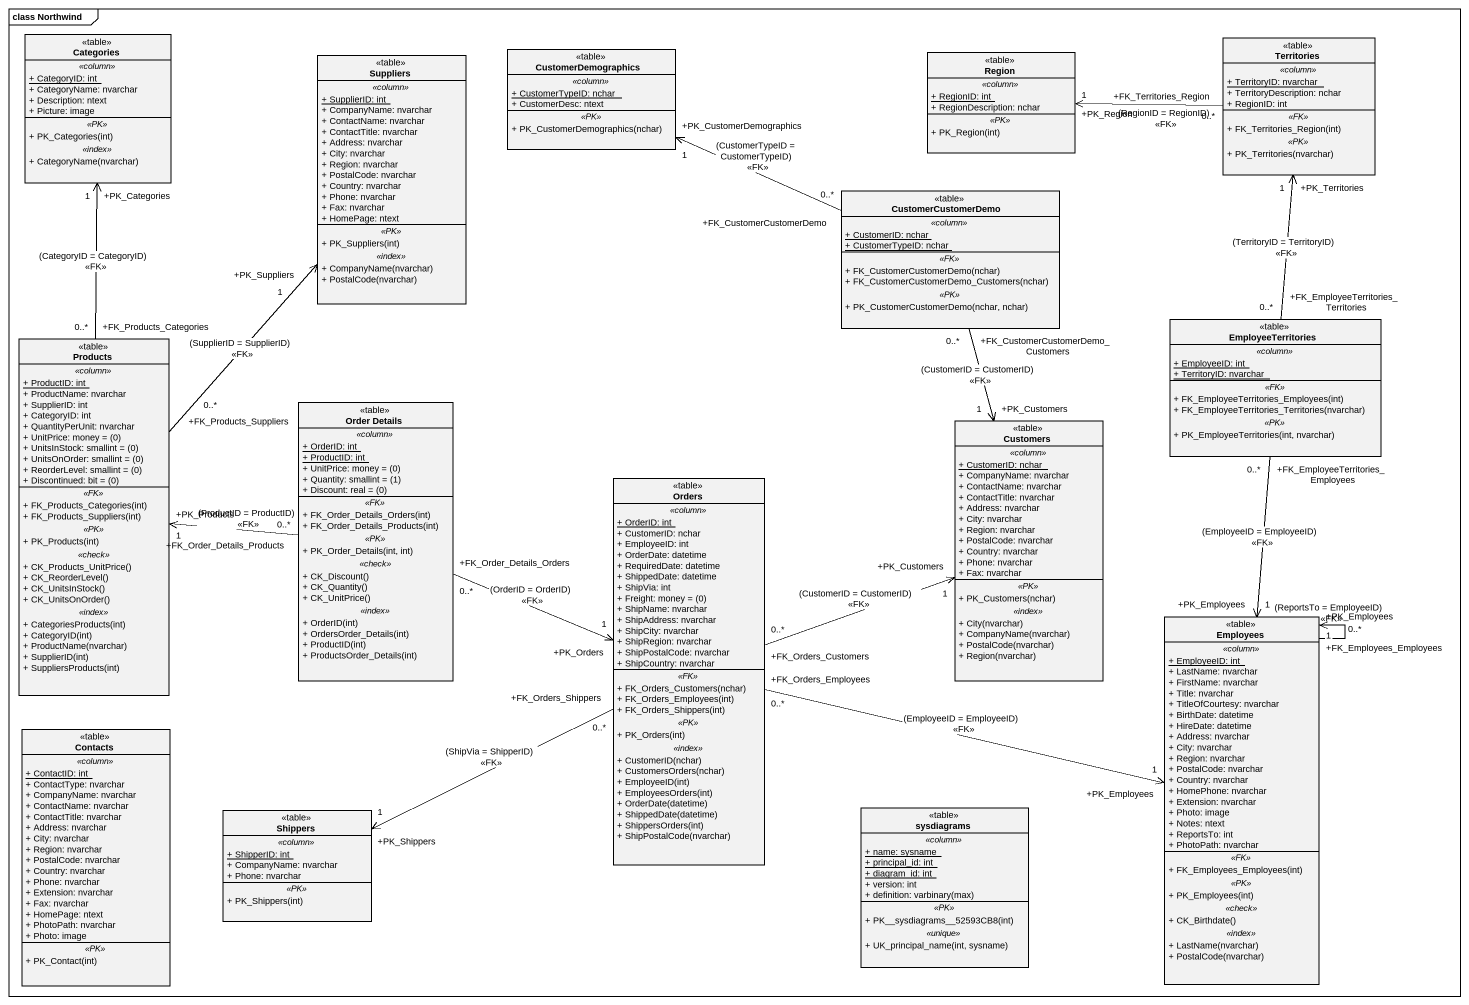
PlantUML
@startuml
mainframe class Northwind
hide circle
hide empty members
skinparam classAttributeIconSize 0
class Categories <<table>> {
  .. <<column>> ..
  {static} + CategoryID: int
  + CategoryName: nvarchar
  + Description: ntext
  + Picture: image
  .. <<PK>> ..
  + PK_Categories(int)
  .. <<index>> ..
  + CategoryName(nvarchar)
}
class Suppliers <<table>> {
  .. <<column>> ..
  {static} + SupplierID: int
  + CompanyName: nvarchar
  + ContactName: nvarchar
  + ContactTitle: nvarchar
  + Address: nvarchar
  + City: nvarchar
  + Region: nvarchar
  + PostalCode: nvarchar
  + Country: nvarchar
  + Phone: nvarchar
  + Fax: nvarchar
  + HomePage: ntext
  .. <<PK>> ..
  + PK_Suppliers(int)
  .. <<index>> ..
  + CompanyName(nvarchar)
  + PostalCode(nvarchar)
}
class CustomerDemographics <<table>> {
  .. <<column>> ..
  {static} + CustomerTypeID: nchar
  + CustomerDesc: ntext
  .. <<PK>> ..
  + PK_CustomerDemographics(nchar)
}
class Region <<table>> {
  .. <<column>> ..
  {static} + RegionID: int
  + RegionDescription: nchar
  .. <<PK>> ..
  + PK_Region(int)
}
class Territories <<table>> {
  .. <<column>> ..
  {static} + TerritoryID: nvarchar
  + TerritoryDescription: nchar
  + RegionID: int
  .. <<FK>> ..
  + FK_Territories_Region(int)
  .. <<PK>> ..
  + PK_Territories(nvarchar)
}
class CustomerCustomerDemo <<table>> {
  .. <<column>> ..
  {static} + CustomerID: nchar
  {static} + CustomerTypeID: nchar
  .. <<FK>> ..
  + FK_CustomerCustomerDemo(nchar)
  + FK_CustomerCustomerDemo_Customers(nchar)
  .. <<PK>> ..
  + PK_CustomerCustomerDemo(nchar, nchar)
}
class EmployeeTerritories <<table>> {
  .. <<column>> ..
  {static} + EmployeeID: int
  {static} + TerritoryID: nvarchar
  .. <<FK>> ..
  + FK_EmployeeTerritories_Employees(int)
  + FK_EmployeeTerritories_Territories(nvarchar)
  .. <<PK>> ..
  + PK_EmployeeTerritories(int, nvarchar)
}
class Products <<table>> {
  .. <<column>> ..
  {static} + ProductID: int
  + ProductName: nvarchar
  + SupplierID: int
  + CategoryID: int
  + QuantityPerUnit: nvarchar
  {field} + UnitPrice: money = (0)
  {field} + UnitsInStock: smallint = (0)
  {field} + UnitsOnOrder: smallint = (0)
  {field} + ReorderLevel: smallint = (0)
  {field} + Discontinued: bit = (0)
  .. <<FK>> ..
  + FK_Products_Categories(int)
  + FK_Products_Suppliers(int)
  .. <<PK>> ..
  + PK_Products(int)
  .. <<check>> ..
  + CK_Products_UnitPrice()
  + CK_ReorderLevel()
  + CK_UnitsInStock()
  + CK_UnitsOnOrder()
  .. <<index>> ..
  + CategoriesProducts(int)
  + CategoryID(int)
  + ProductName(nvarchar)
  + SupplierID(int)
  + SuppliersProducts(int)
}
class "Order Details" as Order_Details <<table>> {
  .. <<column>> ..
  {static} + OrderID: int
  {static} + ProductID: int
  {field} + UnitPrice: money = (0)
  {field} + Quantity: smallint = (1)
  {field} + Discount: real = (0)
  .. <<FK>> ..
  + FK_Order_Details_Orders(int)
  + FK_Order_Details_Products(int)
  .. <<PK>> ..
  + PK_Order_Details(int, int)
  .. <<check>> ..
  + CK_Discount()
  + CK_Quantity()
  + CK_UnitPrice()
  .. <<index>> ..
  + OrderID(int)
  + OrdersOrder_Details(int)
  + ProductID(int)
  + ProductsOrder_Details(int)
}
class Customers <<table>> {
  .. <<column>> ..
  {static} + CustomerID: nchar
  + CompanyName: nvarchar
  + ContactName: nvarchar
  + ContactTitle: nvarchar
  + Address: nvarchar
  + City: nvarchar
  + Region: nvarchar
  + PostalCode: nvarchar
  + Country: nvarchar
  + Phone: nvarchar
  + Fax: nvarchar
  .. <<PK>> ..
  + PK_Customers(nchar)
  .. <<index>> ..
  + City(nvarchar)
  + CompanyName(nvarchar)
  + PostalCode(nvarchar)
  + Region(nvarchar)
}
class Orders <<table>> {
  .. <<column>> ..
  {static} + OrderID: int
  + CustomerID: nchar
  + EmployeeID: int
  + OrderDate: datetime
  + RequiredDate: datetime
  + ShippedDate: datetime
  + ShipVia: int
  {field} + Freight: money = (0)
  + ShipName: nvarchar
  + ShipAddress: nvarchar
  + ShipCity: nvarchar
  + ShipRegion: nvarchar
  + ShipPostalCode: nvarchar
  + ShipCountry: nvarchar
  .. <<FK>> ..
  + FK_Orders_Customers(nchar)
  + FK_Orders_Employees(int)
  + FK_Orders_Shippers(int)
  .. <<PK>> ..
  + PK_Orders(int)
  .. <<index>> ..
  + CustomerID(nchar)
  + CustomersOrders(nchar)
  + EmployeeID(int)
  + EmployeesOrders(int)
  + OrderDate(datetime)
  + ShippedDate(datetime)
  + ShippersOrders(int)
  + ShipPostalCode(nvarchar)
}
class Employees <<table>> {
  .. <<column>> ..
  {static} + EmployeeID: int
  + LastName: nvarchar
  + FirstName: nvarchar
  + Title: nvarchar
  + TitleOfCourtesy: nvarchar
  + BirthDate: datetime
  + HireDate: datetime
  + Address: nvarchar
  + City: nvarchar
  + Region: nvarchar
  + PostalCode: nvarchar
  + Country: nvarchar
  + HomePhone: nvarchar
  + Extension: nvarchar
  + Photo: image
  + Notes: ntext
  + ReportsTo: int
  + PhotoPath: nvarchar
  .. <<FK>> ..
  + FK_Employees_Employees(int)
  .. <<PK>> ..
  + PK_Employees(int)
  .. <<check>> ..
  + CK_Birthdate()
  .. <<index>> ..
  + LastName(nvarchar)
  + PostalCode(nvarchar)
}
class Contacts <<table>> {
  .. <<column>> ..
  {static} + ContactID: int
  + ContactType: nvarchar
  + CompanyName: nvarchar
  + ContactName: nvarchar
  + ContactTitle: nvarchar
  + Address: nvarchar
  + City: nvarchar
  + Region: nvarchar
  + PostalCode: nvarchar
  + Country: nvarchar
  + Phone: nvarchar
  + Extension: nvarchar
  + Fax: nvarchar
  + HomePage: ntext
  + PhotoPath: nvarchar
  + Photo: image
  .. <<PK>> ..
  + PK_Contact(int)
}
class Shippers <<table>> {
  .. <<column>> ..
  {static} + ShipperID: int
  + CompanyName: nvarchar
  + Phone: nvarchar
  .. <<PK>> ..
  + PK_Shippers(int)
}
class sysdiagrams <<table>> {
  .. <<column>> ..
  {static} + name: sysname
  {static} + principal_id: int
  {static} + diagram_id: int
  + version: int
  {field} + definition: varbinary(max)
  .. <<PK>> ..
  + PK~__sysdiagrams~__52593CB8(int)
  .. <<unique>> ..
  + UK_principal_name(int, sysname)
}
Territories "+FK_Territories_Region\n0..*" -left-> "+PK_Region\n1" Region : (RegionID = RegionID)\n<<FK>>
CustomerCustomerDemo "+FK_CustomerCustomerDemo\n0..*" -left-> "+PK_CustomerDemographics\n1" CustomerDemographics : (CustomerTypeID = CustomerTypeID)\n<<FK>>
CustomerCustomerDemo "+FK_CustomerCustomerDemo_Customers\n0..*" --> "+PK_Customers\n1" Customers : (CustomerID = CustomerID)\n<<FK>>
EmployeeTerritories "+FK_EmployeeTerritories_Territories\n0..*" -up-> "+PK_Territories\n1" Territories : (TerritoryID = TerritoryID)\n<<FK>>
EmployeeTerritories "+FK_EmployeeTerritories_Employees\n0..*" --> "+PK_Employees\n1" Employees : (EmployeeID = EmployeeID)\n<<FK>>
Products "+FK_Products_Categories\n0..*" -up-> "+PK_Categories\n1" Categories : (CategoryID = CategoryID)\n<<FK>>
Products "+FK_Products_Suppliers\n0..*" -up-> "+PK_Suppliers\n1" Suppliers : (SupplierID = SupplierID)\n<<FK>>
Order_Details "+FK_Order_Details_Products\n0..*" -left-> "+PK_Products\n1" Products : (ProductID = ProductID)\n<<FK>>
Order_Details "+FK_Order_Details_Orders\n0..*" -right-> "+PK_Orders\n1" Orders : (OrderID = OrderID)\n<<FK>>
Orders "+FK_Orders_Customers\n0..*" -right-> "+PK_Customers\n1" Customers : (CustomerID = CustomerID)\n<<FK>>
Orders "+FK_Orders_Employees\n0..*" -right-> "+PK_Employees\n1" Employees : (EmployeeID = EmployeeID)\n<<FK>>
Orders "+FK_Orders_Shippers\n0..*" -left-> "+PK_Shippers\n1" Shippers : (ShipVia = ShipperID)\n<<FK>>
Employees "+FK_Employees_Employees\n0..*" --> "+PK_Employees\n1" Employees : (ReportsTo = EmployeeID)\n<<FK>>
@enduml
